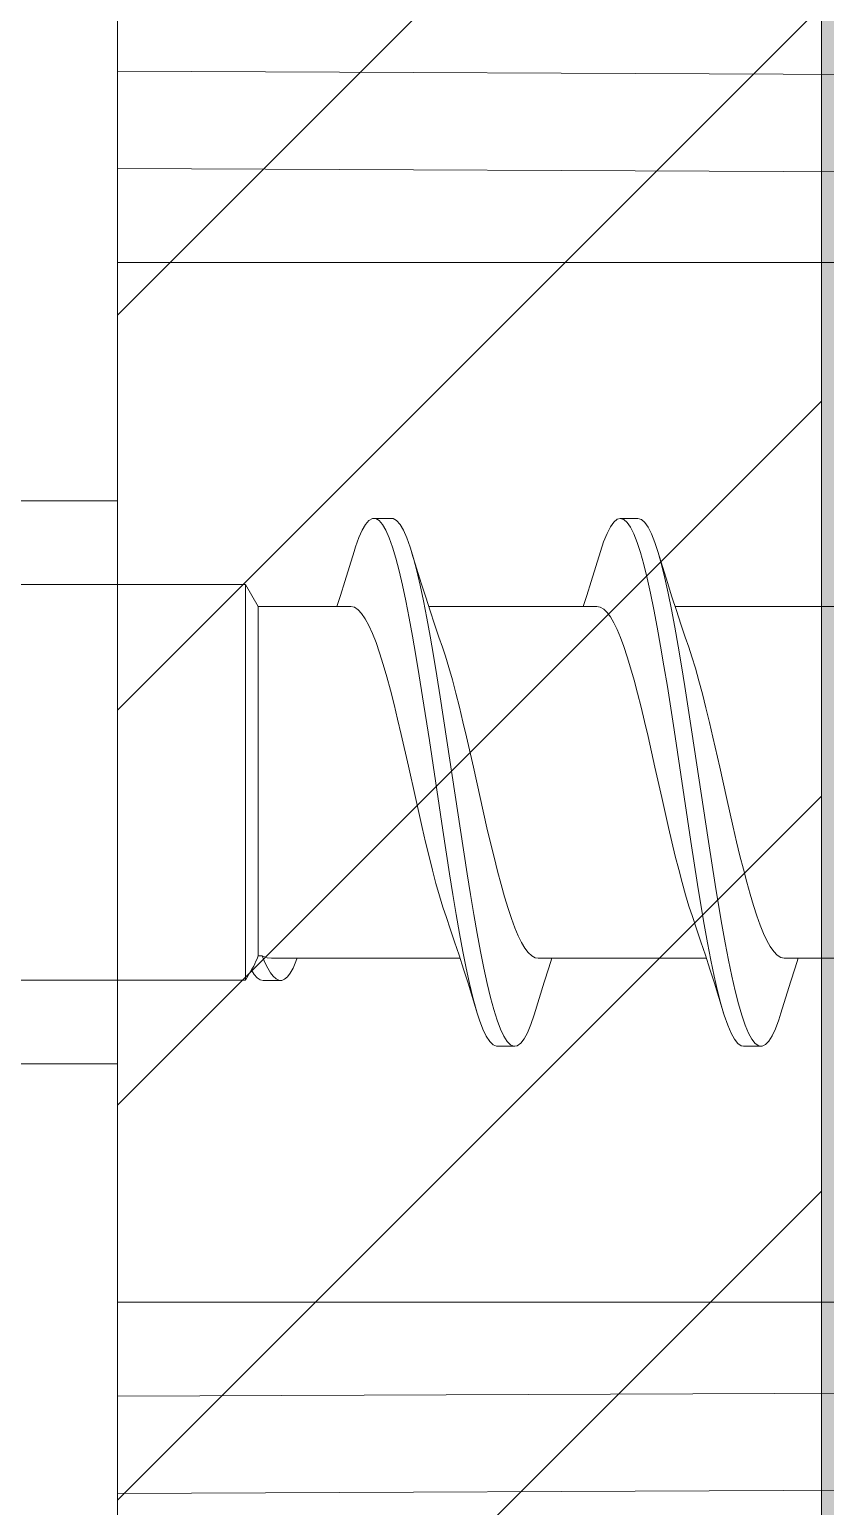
# Model space of a CAD drawing. Header units: millimetres. Extents: x -853320 to 19484, y -510814 to 9708.
# Drawn here: x 14938.35 to 14942.87, y 7581.7 to 7590.09 of the extents above; entities that cross this region are included whole.
import ezdxf

# ---------------------------------------------------------------- set-up
doc = ezdxf.new("R2010")
doc.units = ezdxf.units.MM
for name, color, linetype, lineweight in [('F_DIBOND_soffitto_cassone', 7, 'Continuous', 5), ('F_ELETTRICO', 22, 'Continuous', 5), ('F_IMPIANTO IDRAULICO', 7, 'Continuous', 5), ('F_TUBOLARE sez.40x40', 7, 'Continuous', 5)]:
    doc.layers.add(name, color=color, linetype=linetype, lineweight=lineweight)

# ---------------------------------------------------------------- blocks, each defined once
blk = doc.blocks.new('SCATOLA INCASSO_1 P_sezione e pianta')
at = {"layer": 'F_ELETTRICO'}
for p, q in [((55437.3638, -13682.5278), (55437.3638, -13680.0865)), ((55461.4861, -13680.1948), (55437.3638, -13680.0865)), ((55461.4773, -13680.7467), (55437.3638, -13680.639)), ((55462.472, -13681.1733), (55437.3638, -13681.1734)), ((55437.3638, -13682.5278), (55435.1638, -13682.5278)), ((55437.3638, -13683.0028), (55437.3638, -13682.5278)), ((55438.9213, -13682.6278), (55438.8213, -13682.6278)), ((55440.3213, -13682.6278), (55440.2213, -13682.6278)), ((55438.9073, -13682.738), (55438.9263, -13682.7912)), ((55440.298, -13682.7157), (55440.317, -13682.764)), ((55440.489, -13682.9924), (55440.4341, -13682.8158)), ((55435.1638, -13683.0028), (55438.0917, -13683.0028)), ((55438.0917, -13685.2528), (55438.0917, -13683.0028)), ((55438.0917, -13683.0028), (55438.1638, -13683.1278)), ((55438.1638, -13683.1278), (55438.1638, -13685.1146)), ((55438.1638, -13683.1278), (55438.6873, -13683.1278)), ((55439.1323, -13683.1278), (55440.0873, -13683.1278)), ((55440.5323, -13683.1278), (55441.4873, -13683.1278)), ((55440.4885, -13683.5829), (55440.5266, -13683.8287)), ((55440.5885, -13683.5829), (55440.6266, -13683.8287)), ((55439.0978, -13683.6416), (55439.1359, -13683.8902)), ((55439.1978, -13683.6416), (55439.2359, -13683.8902)), ((55438.976, -13683.8559), (55439.0169, -13684.0361)), ((55440.5266, -13683.8287), (55440.6218, -13684.465)), ((55440.6266, -13683.8287), (55440.7218, -13684.465)), ((55439.1359, -13683.8902), (55439.2121, -13684.4006)), ((55439.2359, -13683.8902), (55439.3121, -13684.4006)), ((55440.7862, -13684.0421), (55440.7475, -13683.8712)), ((55439.4634, -13684.3858), (55439.4245, -13684.2138)), ((55440.4566, -13684.2142), (55440.4952, -13684.3844)), ((55439.2121, -13684.4006), (55439.2502, -13684.6476)), ((55439.3121, -13684.4006), (55439.3502, -13684.6476)), ((55440.6218, -13684.465), (55440.6599, -13684.7088)), ((55440.7218, -13684.465), (55440.7599, -13684.7088)), ((55438.1852, -13685.1146), (55438.1638, -13685.1146)), ((55438.1852, -13685.1146), (55438.2012, -13685.1514)), ((55438.0917, -13685.2528), (55438.1277, -13685.1904)), ((55438.1245, -13685.1958), (55438.1411, -13685.2204)), ((55438.2381, -13685.1278), (55439.3103, -13685.1278)), ((55439.7553, -13685.1278), (55440.7103, -13685.1278)), ((55441.1553, -13685.1278), (55442.1103, -13685.1278)), ((55435.1638, -13685.2528), (55438.0917, -13685.2528)), ((55437.3638, -13685.7278), (55437.3638, -13685.2528)), ((55438.1411, -13685.2204), (55438.1577, -13685.2385)), ((55438.1577, -13685.2385), (55438.1744, -13685.2497)), ((55438.1744, -13685.2497), (55438.1915, -13685.2537)), ((55438.1915, -13685.2537), (55438.2915, -13685.2537)), ((55439.3559, -13685.2701), (55439.4085, -13685.4397)), ((55440.7559, -13685.2701), (55440.8123, -13685.452)), ((55440.9123, -13685.452), (55440.9314, -13685.5073)), ((55439.5216, -13685.4802), (55439.5407, -13685.5306)), ((55439.5213, -13685.6278), (55439.6213, -13685.6278)), ((55440.9213, -13685.6278), (55441.0213, -13685.6278)), ((55437.3638, -13685.7278), (55435.1638, -13685.7278)), ((55437.3638, -13688.169), (55437.3638, -13685.7278)), ((55468.0938, -13687.0822), (55437.3638, -13687.0822)), ((55437.3638, -13687.6166), (55468.0938, -13687.4888)), ((55437.3638, -13688.169), (55468.0938, -13688.0406))]:
    blk.add_line(p, q, dxfattribs=at)
for points in [[(55438.7085, -13682.8158), (55438.7167, -13682.7899), (55438.7358, -13682.7369), (55438.7548, -13682.694), (55438.7739, -13682.6616), (55438.7929, -13682.6399), (55438.812, -13682.6291), (55438.8213, -13682.6278)], [(55438.8213, -13682.6278), (55438.831, -13682.6292), (55438.8501, -13682.6403), (55438.8692, -13682.6622), (55438.8882, -13682.6949), (55438.9073, -13682.738)], [(55438.9213, -13682.6278), (55438.931, -13682.6292), (55438.9501, -13682.6403), (55438.9692, -13682.6622), (55438.9882, -13682.6949), (55439.0073, -13682.738), (55439.0263, -13682.7912), (55439.0341, -13682.8159)], [(55440.1085, -13682.8158), (55440.1265, -13682.7615), (55440.1456, -13682.7136), (55440.1646, -13682.6761), (55440.1837, -13682.6491), (55440.2027, -13682.633), (55440.2213, -13682.6278)], [(55440.2213, -13682.6278), (55440.2408, -13682.6335), (55440.2599, -13682.6502), (55440.2789, -13682.6776), (55440.298, -13682.7157)], [(55440.3213, -13682.6278), (55440.3408, -13682.6335), (55440.3599, -13682.6502), (55440.3789, -13682.6776), (55440.398, -13682.7157), (55440.417, -13682.764), (55440.4341, -13682.8158)], [(55440.317, -13682.764), (55440.3361, -13682.8224), (55440.3551, -13682.8902), (55440.3742, -13682.9671), (55440.3932, -13683.0525), (55440.4123, -13683.1458)], [(55438.7085, -13682.8158), (55438.6559, -13682.9855), (55438.6302, -13683.0664), (55438.6103, -13683.1278)], [(55438.9263, -13682.7912), (55438.9454, -13682.8543), (55438.9644, -13682.9266)], [(55439.0899, -13682.9954), (55439.0372, -13682.8261), (55439.0341, -13682.8159)], [(55439.0341, -13682.8159), (55439.0454, -13682.8543), (55439.0644, -13682.9266), (55439.0835, -13683.0077), (55439.1025, -13683.097)], [(55440.1085, -13682.8158), (55440.0559, -13682.9855), (55440.0302, -13683.0664), (55440.0103, -13683.1278)], [(55440.4341, -13682.8158), (55440.4361, -13682.8224), (55440.4551, -13682.8902), (55440.4742, -13682.9671), (55440.4932, -13683.0525), (55440.5123, -13683.1458)], [(55438.9644, -13682.9266), (55438.9835, -13683.0077), (55439.0025, -13683.097)], [(55439.2099, -13683.3589), (55439.1904, -13683.3026), (55439.1654, -13683.2285), (55439.1404, -13683.1529), (55439.1154, -13683.0755), (55439.0899, -13682.9954)], [(55440.6099, -13683.3589), (55440.5906, -13683.303), (55440.5655, -13683.2286), (55440.5402, -13683.152), (55440.5147, -13683.0733), (55440.489, -13682.9924)], [(55439.0025, -13683.097), (55439.0216, -13683.1939), (55439.0406, -13683.2975), (55439.0597, -13683.4072), (55439.0787, -13683.5222), (55439.0978, -13683.6416)], [(55439.1025, -13683.097), (55439.1216, -13683.1939), (55439.1406, -13683.2975), (55439.1597, -13683.4072), (55439.1787, -13683.5222), (55439.1978, -13683.6416)], [(55438.6873, -13683.1278), (55438.6897, -13683.1278), (55438.7101, -13683.133), (55438.7306, -13683.1465), (55438.751, -13683.1684), (55438.7715, -13683.1982), (55438.7919, -13683.236), (55438.8124, -13683.2812), (55438.8328, -13683.3335), (55438.8533, -13683.3925), (55438.8737, -13683.4578), (55438.8942, -13683.5286), (55438.9146, -13683.6045), (55438.9351, -13683.6848), (55438.9555, -13683.7689), (55438.976, -13683.8559)], [(55440.0873, -13683.1278), (55440.1076, -13683.1319), (55440.1268, -13683.1434), (55440.1459, -13683.1621), (55440.165, -13683.188), (55440.1842, -13683.2207), (55440.2033, -13683.2601), (55440.2222, -13683.3054), (55440.2411, -13683.3566), (55440.2602, -13683.4139), (55440.2796, -13683.4776), (55440.2993, -13683.5471), (55440.319, -13683.6214), (55440.3389, -13683.7003), (55440.3589, -13683.783), (55440.3788, -13683.8679)], [(55440.4123, -13683.1458), (55440.4313, -13683.2462), (55440.4504, -13683.353), (55440.4694, -13683.4656), (55440.4885, -13683.5829)], [(55440.5123, -13683.1458), (55440.5313, -13683.2462), (55440.5504, -13683.353), (55440.5694, -13683.4656), (55440.5885, -13683.5829)], [(55439.347, -13683.8692), (55439.3271, -13683.784), (55439.307, -13683.7008), (55439.2869, -13683.6211), (55439.2668, -13683.5456), (55439.2468, -13683.4749), (55439.227, -13683.4103), (55439.2099, -13683.3589)], [(55440.7475, -13683.8712), (55440.7278, -13683.787), (55440.708, -13683.7048), (55440.6881, -13683.6258), (55440.6682, -13683.5505), (55440.6482, -13683.4796), (55440.6283, -13683.4145), (55440.6099, -13683.3589)], [(55439.4245, -13684.2138), (55439.3861, -13684.0416), (55439.347, -13683.8692)], [(55440.3788, -13683.8679), (55440.4179, -13684.0408), (55440.4566, -13684.2142)], [(55439.0169, -13684.0361), (55439.0565, -13684.2138), (55439.0952, -13684.3844)], [(55440.8628, -13684.3831), (55440.8245, -13684.2137), (55440.7862, -13684.0421)], [(55439.0952, -13684.3844), (55439.1146, -13684.4677), (55439.1342, -13684.5488), (55439.1538, -13684.627), (55439.1736, -13684.702), (55439.1935, -13684.7727), (55439.2133, -13684.8379), (55439.2328, -13684.8966)], [(55439.7553, -13685.1278), (55439.7372, -13685.1245), (55439.7176, -13685.1135), (55439.6983, -13685.0952), (55439.6792, -13685.07), (55439.6603, -13685.0383), (55439.6413, -13684.9998), (55439.6221, -13684.9544), (55439.6028, -13684.9026), (55439.5833, -13684.8443), (55439.5635, -13684.7795), (55439.5434, -13684.7089), (55439.5234, -13684.6334), (55439.5034, -13684.5539), (55439.4833, -13684.4708), (55439.4634, -13684.3858)], [(55440.4952, -13684.3844), (55440.5144, -13684.4668), (55440.5337, -13684.5468), (55440.553, -13684.6238), (55440.5724, -13684.6974), (55440.5918, -13684.7669), (55440.6112, -13684.8314), (55440.6306, -13684.8904)], [(55441.1553, -13685.1278), (55441.153, -13685.1277), (55441.1329, -13685.1227), (55441.1129, -13685.1097), (55441.0931, -13685.0891), (55441.0737, -13685.0615), (55441.0545, -13685.0273), (55441.0354, -13684.9865), (55441.0162, -13684.9392), (55440.997, -13684.886), (55440.9778, -13684.8271), (55440.9587, -13684.7631), (55440.9395, -13684.6944), (55440.9204, -13684.6215), (55440.9012, -13684.545), (55440.882, -13684.4653), (55440.8628, -13684.3831)], [(55439.2502, -13684.6476), (55439.2692, -13684.7659), (55439.2883, -13684.8795), (55439.3073, -13684.9876), (55439.3264, -13685.0894)], [(55439.3502, -13684.6476), (55439.3692, -13684.7659), (55439.3883, -13684.8795), (55439.4073, -13684.9876), (55439.4264, -13685.0894)], [(55440.6599, -13684.7088), (55440.679, -13684.8248), (55440.698, -13684.9357), (55440.7171, -13685.0406), (55440.7361, -13685.1389)], [(55440.7599, -13684.7088), (55440.779, -13684.8248), (55440.798, -13684.9357), (55440.8171, -13685.0406), (55440.8361, -13685.1389)], [(55439.2328, -13684.8966), (55439.2544, -13684.9596), (55439.2795, -13685.0339), (55439.3047, -13685.1105), (55439.3302, -13685.1892), (55439.3559, -13685.2701)], [(55440.6306, -13684.8904), (55440.6544, -13684.9596), (55440.6795, -13685.0339), (55440.7047, -13685.1105), (55440.7302, -13685.1892), (55440.7559, -13685.2701)], [(55438.1638, -13685.1146), (55438.1573, -13685.1303), (55438.1507, -13685.1451), (55438.1441, -13685.1591), (55438.1376, -13685.1722), (55438.131, -13685.1845), (55438.1277, -13685.1904)], [(55438.2382, -13685.1278), (55438.2137, -13685.125), (55438.1852, -13685.1146)], [(55439.3264, -13685.0894), (55439.3454, -13685.1842), (55439.3645, -13685.2713), (55439.3835, -13685.35), (55439.4026, -13685.4198), (55439.4085, -13685.4397)], [(55439.4264, -13685.0894), (55439.4454, -13685.1842), (55439.4645, -13685.2713), (55439.4835, -13685.35), (55439.5026, -13685.4198), (55439.5216, -13685.4802)], [(55438.2012, -13685.1514), (55438.2172, -13685.1832), (55438.2333, -13685.2096), (55438.2493, -13685.2301), (55438.2653, -13685.2445), (55438.2814, -13685.2523), (55438.2915, -13685.2537)], [(55438.2915, -13685.2537), (55438.2974, -13685.2532), (55438.3135, -13685.247), (55438.3295, -13685.2333), (55438.3455, -13685.2121), (55438.3616, -13685.1831), (55438.3776, -13685.1463), (55438.3852, -13685.1262)], [(55439.7312, -13685.4491), (55439.789, -13685.2631), (55439.8147, -13685.1822), (55439.8323, -13685.1278)], [(55440.7361, -13685.1389), (55440.7552, -13685.2299), (55440.7742, -13685.3127), (55440.7933, -13685.3869), (55440.8085, -13685.4397)], [(55440.8361, -13685.1389), (55440.8552, -13685.2299), (55440.8742, -13685.3127), (55440.8933, -13685.3869), (55440.9123, -13685.452)], [(55441.1341, -13685.4397), (55441.189, -13685.2631), (55441.2147, -13685.1822), (55441.2323, -13685.1278)], [(55439.4085, -13685.4397), (55439.4216, -13685.4802), (55439.4407, -13685.5306), (55439.4597, -13685.5709), (55439.4788, -13685.6005), (55439.4978, -13685.6195), (55439.5169, -13685.6275), (55439.5213, -13685.6278)], [(55439.6213, -13685.6278), (55439.6359, -13685.6245), (55439.655, -13685.6107), (55439.674, -13685.586), (55439.6931, -13685.5506), (55439.7121, -13685.5049), (55439.7312, -13685.4491)], [(55440.8123, -13685.452), (55440.8314, -13685.5073), (55440.8504, -13685.5526), (55440.8695, -13685.5874), (55440.8885, -13685.6116), (55440.9076, -13685.6249), (55440.9213, -13685.6278)], [(55441.0213, -13685.6278), (55441.0267, -13685.6273), (55441.0457, -13685.6188), (55441.0648, -13685.5994), (55441.0838, -13685.5692), (55441.1029, -13685.5284), (55441.1219, -13685.4775), (55441.1341, -13685.4397)], [(55439.5407, -13685.5306), (55439.5597, -13685.5709), (55439.5788, -13685.6005), (55439.5978, -13685.6195), (55439.6169, -13685.6275), (55439.6213, -13685.6278)], [(55440.9314, -13685.5073), (55440.9504, -13685.5526), (55440.9695, -13685.5874), (55440.9885, -13685.6116), (55441.0076, -13685.6249), (55441.0213, -13685.6278)]]:
    blk.add_lwpolyline(points, dxfattribs=at)
blk = doc.blocks.new('BAGNO_camera doppia_rev.02_pianta')
at = {"layer": 'F_DIBOND_soffitto_cassone'}
h = blk.add_hatch(dxfattribs=at)
h.set_pattern_fill('ANSI31', color=1, scale=0.5)
h.set_pattern_definition([(45, (853.4978, -644), (-1.122532015, 1.122532015), [])])
h.paths.add_polyline_path([(32831.6163, 22996.6603), (32835.6163, 22996.6603), (32835.6163, 22486.6604), (32831.6163, 22486.6604)])
at = {"layer": 'F_TUBOLARE sez.40x40', "true_color": 0x636466}
h = blk.add_hatch(color=251, dxfattribs=at)
h.dxf.hatch_style = 1
h.paths.add_polyline_path([(32835.6163, 22486.6604), (32875.6163, 22486.6604), (32875.6163, 22996.6603), (32835.6163, 22996.6603)])
h.paths.add_polyline_path([(32837.1163, 22486.6604), (32874.1163, 22486.6604), (32874.1163, 22996.6603), (32837.1163, 22996.6603)], flags=17)
at = {"layer": 'F_DIBOND_soffitto_cassone', "color": 1}
blk.add_lwpolyline([(32831.6163, 22996.6603), (32835.6163, 22996.6603), (32835.6163, 22486.6604), (32831.6163, 22486.6604)], close=True, dxfattribs=at)
at = {"layer": 'F_TUBOLARE sez.40x40'}
blk.add_lwpolyline([(32835.6163, 22486.6604), (32875.6163, 22486.6604), (32875.6163, 22996.6603), (32835.6163, 22996.6603)], close=True, dxfattribs=at)
at = {"layer": 'F_DIBOND_soffitto_cassone', "color": 1}
blk.add_blockref('SCATOLA INCASSO_1 P_sezione e pianta', (-22605.7475, 36382.7881), dxfattribs=at)

msp = doc.modelspace()

# ---------------------------------------------------------------- block references
at = {"layer": 'F_IMPIANTO IDRAULICO', "color": 1}
msp.add_blockref('BAGNO_camera doppia_rev.02_pianta', (-17892.7658, -15112.8454), dxfattribs=at)

doc.saveas('drawing.dxf')
